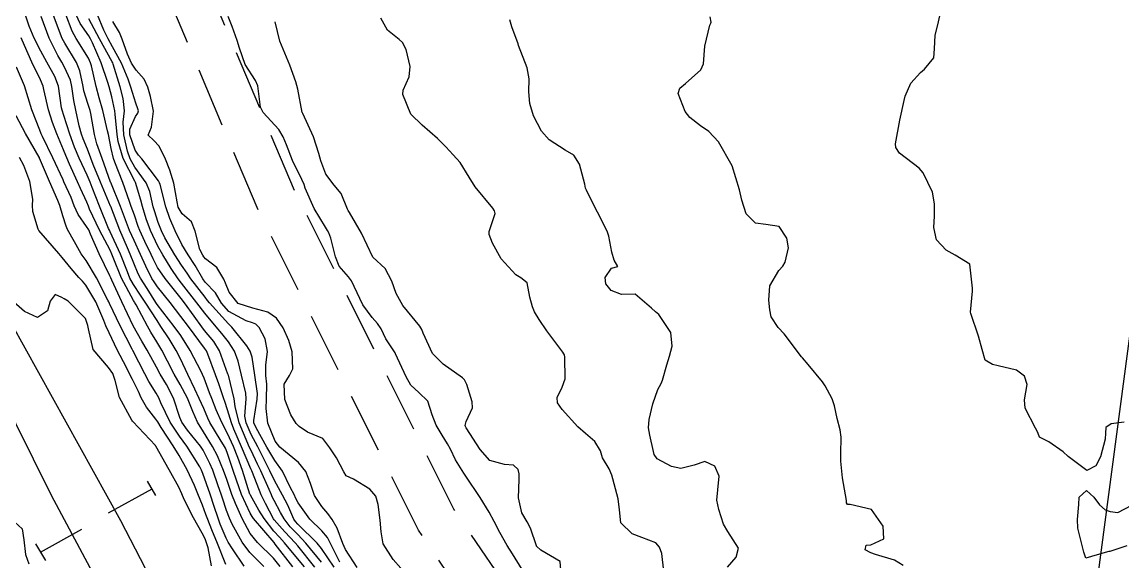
# Model space of a CAD drawing. Header units: metres. Extents: x 298520 to 308411, y 7433745 to 7450750.
# Drawn here: x 299034.4 to 299126.5, y 7449711.3 to 7449756.5 of the extents above; entities that cross this region are included whole.
import ezdxf

# ---------------------------------------------------------------- set-up
doc = ezdxf.new("R2010")
doc.units = ezdxf.units.M
doc.header["$LTSCALE"] = 10
doc.linetypes.add('CONTINUO', pattern=[0])
doc.linetypes.add('DASHED', pattern=[0.75, 0.5, -0.25])
for name, color, linetype in [('Curvas de Nivel 1m', 11, 'Continuous'), ('Curvas de Nivel 5m', 15, 'Continuous'), ('Linha Férrea', 251, 'TRACKS'), ('Pórtico', 62, 'Continuous'), ('TEXTO', 45, 'Continuous'), ('Vias Secundárias', 230, 'DASHED')]:
    doc.layers.add(name, color=color, linetype=linetype)
doc.linetypes.add('TRACKS', pattern='A,0.15,[130,ltypeshp.shx,S=0.25,R=0,X=0,Y=0],0.15', length=0.3)

msp = doc.modelspace()

# ---------------------------------------------------------------- linework, layer by layer
at = {"layer": 'Curvas de Nivel 1m', "flags": 128}
for points, elevation in [([(299057.057, 7449710.896), (299055.577, 7449712.803), (299055.481, 7449712.92), (299053.753, 7449714.937), (299053.643, 7449715.096), (299053.487, 7449715.388), (299052.759, 7449716.947), (299052.323, 7449718.15), (299052.07, 7449718.955), (299051.548, 7449720.475), (299051.412, 7449720.823), (299051.34, 7449720.963), (299050.972, 7449721.559), (299050.116, 7449722.982), (299049.94, 7449723.339), (299049.595, 7449724.155), (299049.213, 7449724.994), (299048.846, 7449725.762), (299048.261, 7449727.004), (299047.642, 7449728.309), (299047.277, 7449729.014), (299046.694, 7449729.988), (299046.01, 7449731.027), (299045.68, 7449731.513), (299044.695, 7449733.045), (299044.305, 7449733.647), (299043.718, 7449734.529), (299043.418, 7449735.063), (299043.205, 7449735.589), (299042.635, 7449737.071), (299041.771, 7449738.934), (299041.7, 7449739.081), (299041.632, 7449739.224), (299040.878, 7449741.089), (299040.26, 7449742.644), (299040.076, 7449743.097), (299039.822, 7449743.684), (299039.162, 7449745.11), (299038.773, 7449746.037), (299038.391, 7449747.122), (299037.886, 7449748.677), (299037.738, 7449749.132), (299037.695, 7449749.332), (299037.419, 7449751.135), (299037.117, 7449751.942), (299036.465, 7449753.145), (299035.947, 7449754.077), (299035.398, 7449755.156), (299034.978, 7449756.155), (299034.642, 7449757.163)], 741), ([(299058.022, 7449710.884), (299057.443, 7449711.594), (299056.349, 7449712.907), (299055.929, 7449713.374), (299055.473, 7449713.887), (299054.649, 7449714.928), (299054.198, 7449715.637), (299053.502, 7449716.884), (299053.474, 7449716.94), (299053.458, 7449716.986), (299052.835, 7449718.947), (299052.441, 7449720.054), (299052.081, 7449720.955), (299051.569, 7449722.049), (299051.116, 7449722.967), (299050.645, 7449724.025), (299050.265, 7449724.98), (299050.082, 7449725.457), (299049.62, 7449726.681), (299049.488, 7449726.991), (299049.367, 7449727.252), (299048.463, 7449729.002), (299047.665, 7449730.255), (299047.112, 7449731.016), (299045.7, 7449732.859), (299045.583, 7449733.032), (299044.86, 7449734.189), (299044.297, 7449735.051), (299044.096, 7449735.424), (299043.736, 7449736.324), (299043.446, 7449737.063), (299043.21, 7449737.607), (299042.568, 7449739.072), (299041.807, 7449741.065), (299041.793, 7449741.101), (299040.951, 7449743.089), (299040.345, 7449744.585), (299040.149, 7449745.097), (299039.85, 7449745.852), (299039.489, 7449746.736), (299039.356, 7449747.108), (299039.161, 7449747.823), (299038.875, 7449749.115), (299038.711, 7449749.928), (299038.562, 7449751.12), (299038.442, 7449751.646), (299037.929, 7449752.732), (299037.708, 7449753.132), (299037.372, 7449753.705), (299036.639, 7449755.143), (299035.981, 7449756.953)], 742), ([(299058.892, 7449710.875), (299057.459, 7449712.662), (299057.26, 7449712.893), (299056.384, 7449713.819), (299055.482, 7449714.831), (299055.422, 7449714.921), (299054.762, 7449716.187), (299054.411, 7449716.926), (299053.668, 7449718.801), (299053.607, 7449718.939), (299053.585, 7449718.991), (299053.534, 7449719.097), (299052.743, 7449720.948), (299052.107, 7449722.423), (299051.909, 7449722.957), (299051.594, 7449724.03), (299051.364, 7449724.727), (299051.279, 7449724.965), (299050.853, 7449726.209), (299050.575, 7449726.976), (299049.929, 7449728.706), (299049.817, 7449728.988), (299049.754, 7449729.089), (299049.655, 7449729.213), (299048.306, 7449731.004), (299047.685, 7449731.845), (299046.773, 7449733.019), (299045.716, 7449734.339), (299045.431, 7449734.746), (299045.254, 7449735.037), (299044.744, 7449736.056), (299044.296, 7449737.052), (299043.76, 7449738.209), (299043.376, 7449739.064), (299043.13, 7449739.716), (299042.63, 7449741.072), (299041.813, 7449743.059), (299041.806, 7449743.08), (299041.798, 7449743.096), (299041.077, 7449745.088), (299040.652, 7449746.295), (299040.442, 7449747.094), (299040.151, 7449748.835), (299040.091, 7449749.098), (299039.899, 7449749.687), (299039.56, 7449750.756), (299039.489, 7449751.106), (299039.23, 7449752.414), (299038.934, 7449753.115), (299037.957, 7449754.742), (299037.75, 7449755.132), (299037.602, 7449755.499), (299036.987, 7449757.14)], 743), ([(299059.439, 7449711.273), (299058.138, 7449712.883), (299057.47, 7449713.59), (299056.828, 7449714.251), (299056.323, 7449714.907), (299056.023, 7449715.447), (299055.498, 7449716.45), (299055.336, 7449716.747), (299055.259, 7449716.914), (299055.062, 7449717.365), (299054.36, 7449718.928), (299054.094, 7449719.487), (299053.55, 7449720.619), (299053.407, 7449720.941), (299053.281, 7449721.219), (299052.568, 7449722.95), (299052.238, 7449724.312), (299052.147, 7449724.955), (299051.652, 7449726.93), (299051.645, 7449726.96), (299051.624, 7449727.033), (299050.919, 7449728.971), (299050.432, 7449729.749), (299049.67, 7449730.678), (299049.433, 7449730.992), (299048.8, 7449731.885), (299047.988, 7449733.007), (299047.706, 7449733.367), (299046.355, 7449735.024), (299045.732, 7449735.961), (299045.371, 7449736.668), (299045.198, 7449737.038), (299044.667, 7449738.139), (299044.239, 7449739.053), (299044.106, 7449739.385), (299043.786, 7449740.337), (299043.526, 7449741.063), (299043.378, 7449741.484), (299042.825, 7449743.07), (299042.149, 7449744.766), (299042.042, 7449745.078), (299041.851, 7449745.906), (299041.613, 7449747.083), (299041.544, 7449747.407), (299041.15, 7449749.087), (299040.836, 7449750.158), (299040.579, 7449751.093), (299040.204, 7449752.824), (299040.119, 7449753.098), (299039.939, 7449753.479), (299038.919, 7449755.116), (299038.581, 7449755.733), (299038.055, 7449757.129)], 744), ([(299062.447, 7449710.83), (299061.456, 7449712.35), (299061.228, 7449712.844), (299060.759, 7449714.134), (299060.348, 7449714.857), (299059.987, 7449715.361), (299059.494, 7449715.947), (299058.873, 7449716.876), (299058.518, 7449717.88), (299058.138, 7449718.884), (299057.54, 7449719.626), (299055.974, 7449720.906), (299055.561, 7449721.423), (299054.954, 7449722.919), (299054.808, 7449724.135), (299054.852, 7449724.921), (299054.877, 7449726.182), (299054.803, 7449726.922), (299054.79, 7449727.768), (299054.922, 7449728.921), (299054.731, 7449729.991), (299054.242, 7449730.931), (299053.955, 7449731.215), (299053.679, 7449731.318), (299053.137, 7449731.489), (299051.693, 7449732.278), (299051.084, 7449732.969), (299050.571, 7449733.837), (299049.72, 7449734.733), (299049.509, 7449734.992), (299048.864, 7449736.123), (299048.294, 7449737.002), (299047.756, 7449737.886), (299047.194, 7449739.016), (299046.743, 7449740.061), (299046.409, 7449741.024), (299045.939, 7449742.901), (299045.902, 7449743.029), (299045.815, 7449743.199), (299044.411, 7449745.051), (299044.139, 7449745.348), (299043.85, 7449745.79), (299043.41, 7449747.065), (299043.397, 7449747.538), (299043.886, 7449748.584), (299044.085, 7449748.862), (299044.121, 7449749.057), (299044.076, 7449749.238), (299043.899, 7449749.713), (299043.485, 7449751.064), (299043.278, 7449751.708), (299042.707, 7449753.072), (299041.953, 7449754.424), (299041.579, 7449755.084), (299041.229, 7449755.829), (299040.711, 7449757.093)], 747), ([(299076.253, 7449710.668), (299075.452, 7449711.971), (299074.988, 7449712.685), (299074.392, 7449713.773), (299073.914, 7449714.696), (299073.491, 7449715.48), (299072.742, 7449716.708), (299071.529, 7449718.484), (299071.368, 7449718.722), (299070.669, 7449719.858), (299070.245, 7449720.74), (299070.016, 7449721.202), (299069.57, 7449721.903), (299069.054, 7449722.755), (299068.732, 7449723.618), (299068.35, 7449724.763), (299067.61, 7449725.474), (299066.928, 7449726.092), (299066.539, 7449726.786), (299065.652, 7449728.738), (299065.61, 7449728.8), (299064.836, 7449729.974), (299064.445, 7449730.808), (299064.139, 7449731.275), (299063.682, 7449731.776), (299062.911, 7449732.828), (299062.175, 7449734.376), (299061.973, 7449734.837), (299061.726, 7449735.174), (299060.944, 7449736.061), (299060.632, 7449736.857), (299060.232, 7449738.397), (299060.065, 7449738.866), (299059.966, 7449739.058), (299059.778, 7449739.33), (299058.828, 7449740.88), (299058.092, 7449742.605), (299057.996, 7449742.888), (299057.819, 7449743.329), (299057.031, 7449744.898), (299056.534, 7449746.226), (299056.232, 7449746.906), (299055.872, 7449747.493), (299054.57, 7449748.93), (299054.344, 7449749.38), (299054.16, 7449750.936), (299054.128, 7449751.15), (299053.92, 7449751.601), (299053.061, 7449752.949), (299052.588, 7449754.319), (299052.4, 7449754.956), (299051.975, 7449756.138), (299051.628, 7449756.964)], 749), ([(299108.143, 7449710.993), (299107.444, 7449711.44), (299105.829, 7449711.937), (299105.45, 7449712.055), (299104.963, 7449712.325), (299105.072, 7449712.711), (299105.459, 7449712.738), (299106.539, 7449713.237), (299106.49, 7449714.31), (299105.497, 7449715.682), (299103.714, 7449716.125), (299103.501, 7449716.109), (299103.407, 7449716.247), (299103.405, 7449716.341), (299103.404, 7449716.442), (299103.078, 7449718.347), (299102.949, 7449719.751), (299102.933, 7449720.349), (299102.972, 7449721.754), (299102.894, 7449722.35), (299102.629, 7449723.312), (299102.418, 7449724.358), (299102.198, 7449724.951), (299101.62, 7449726.039), (299101.406, 7449726.372), (299100.205, 7449727.824), (299099.723, 7449728.389), (299099.654, 7449728.472), (299098.191, 7449730.405), (299097.678, 7449730.94), (299097.097, 7449731.829), (299097, 7449732.42), (299096.904, 7449733.223), (299096.999, 7449734.421), (299097.736, 7449735.69), (299098.07, 7449736.077), (299098.288, 7449736.405), (299098.548, 7449737.609), (299098.404, 7449738.404), (299097.778, 7449739.387), (299096.645, 7449739.562), (299095.781, 7449739.67), (299095.004, 7449740.448), (299094.655, 7449741.601), (299094.449, 7449742.454), (299093.843, 7449744.46), (299092.696, 7449746.472), (299091.872, 7449747.344), (299091.196, 7449747.81), (299090.294, 7449748.504), (299089.891, 7449749.024), (299089.308, 7449750.516), (299089.456, 7449750.976), (299089.921, 7449751.364), (299091.218, 7449752.491), (299091.433, 7449752.995), (299091.558, 7449754.486), (299091.98, 7449756.231), (299092.062, 7449756.4), (299092.083, 7449756.479), (299091.988, 7449756.948)], 753), ([(299126.651, 7449723.005), (299125.585, 7449722.855), (299125.12, 7449722.547), (299125.086, 7449722.087), (299125.063, 7449721.583), (299124.673, 7449720.093), (299124.298, 7449719.342), (299123.536, 7449718.954), (299121.96, 7449720.126), (299121.557, 7449720.509), (299120.359, 7449721.348), (299119.569, 7449721.743), (299119.469, 7449722.049), (299119.434, 7449722.152), (299119.242, 7449722.491), (299118.374, 7449724.168), (299118.328, 7449724.887), (299118.527, 7449726.166), (299118.314, 7449726.854), (299117.635, 7449727.345), (299116.105, 7449727.728), (299115.639, 7449727.828), (299115.015, 7449728.206), (299114.768, 7449729.097), (299114.451, 7449730.212), (299113.814, 7449732.096), (299113.803, 7449732.219), (299113.963, 7449733.974), (299113.964, 7449734.218), (299113.743, 7449736.22), (299112.501, 7449736.99), (299111.754, 7449737.402), (299110.935, 7449738.258), (299110.736, 7449739.303), (299110.777, 7449740.26), (299110.788, 7449741.275), (299110.62, 7449742.262), (299109.837, 7449743.865), (299109.482, 7449744.274), (299107.855, 7449745.527), (299107.551, 7449745.986), (299107.526, 7449746.295), (299107.883, 7449748.29), (299108.249, 7449749.945), (299108.323, 7449750.286), (299108.81, 7449751.395), (299109.618, 7449752.273), (299109.782, 7449752.424), (299109.936, 7449752.547), (299110.715, 7449753.493), (299110.786, 7449754.262), (299110.833, 7449755.398), (299111.048, 7449756.259), (299111.233, 7449757.016)], 754), ([(299061.001, 7449711.285), (299060.206, 7449712.859), (299059.951, 7449713.346), (299059.473, 7449713.899), (299058.486, 7449714.88), (299057.496, 7449716.24), (299057.288, 7449716.68), (299057.185, 7449716.893), (299056.835, 7449717.575), (299056.19, 7449718.903), (299055.542, 7449719.782), (299055.115, 7449720.483), (299054.883, 7449720.92), (299053.978, 7449722.533), (299053.795, 7449722.937), (299053.785, 7449723.137), (299054.073, 7449724.933), (299054.085, 7449725.41), (299053.87, 7449726.936), (299053.645, 7449728.44), (299053.486, 7449728.942), (299053.198, 7449729.405), (299051.957, 7449730.957), (299051.677, 7449731.245), (299050.083, 7449732.984), (299049.919, 7449733.2), (299049.708, 7449733.467), (299048.515, 7449735.002), (299048.194, 7449735.469), (299047.734, 7449736.144), (299047.166, 7449737.016), (299046.346, 7449738.443), (299046.053, 7449739.027), (299045.78, 7449739.722), (299045.457, 7449740.703), (299045.369, 7449741.036), (299045.086, 7449742.321), (299044.768, 7449743.046), (299043.832, 7449744.344), (299043.421, 7449745.064), (299043.214, 7449745.702), (299042.891, 7449747.07), (299042.835, 7449748.114), (299042.958, 7449749.069), (299042.86, 7449750.114), (299042.592, 7449751.073), (299042.021, 7449752.99), (299041.984, 7449753.079), (299041.934, 7449753.174), (299040.875, 7449755.091), (299039.98, 7449756.779)], 746), ([(299066.097, 7449710.79), (299065.444, 7449711.512), (299064.614, 7449712.808), (299064.456, 7449713.828), (299064.373, 7449714.811), (299064.189, 7449716.12), (299063.993, 7449716.815), (299063.512, 7449717.406), (299062.13, 7449718.228), (299061.528, 7449718.504), (299061.31, 7449718.843), (299060.701, 7449720.009), (299060.157, 7449720.861), (299059.564, 7449721.636), (299058.278, 7449722.177), (299057.579, 7449722.639), (299057.327, 7449722.893), (299056.876, 7449723.611), (299056.387, 7449724.902), (299056.337, 7449726.182), (299056.764, 7449726.899), (299057.05, 7449727.478), (299056.998, 7449728.897), (299056.725, 7449729.837), (299056.246, 7449730.904), (299055.681, 7449731.709), (299054.969, 7449732.204), (299053.697, 7449732.554), (299052.479, 7449732.952), (299051.712, 7449733.874), (299051.411, 7449734.655), (299051.286, 7449734.967), (299050.697, 7449735.94), (299049.74, 7449736.679), (299049.601, 7449736.842), (299049.517, 7449736.983), (299049.272, 7449737.465), (299048.885, 7449738.993), (299048.557, 7449739.775), (299047.787, 7449740.459), (299047.464, 7449741.013), (299047.363, 7449741.448), (299047.092, 7449743.017), (299046.754, 7449744.096), (299046.384, 7449745.025), (299045.854, 7449746.12), (299045.409, 7449746.587), (299044.95, 7449747.044), (299045.209, 7449747.704), (299045.386, 7449749.038), (299045.136, 7449750.272), (299044.909, 7449751.045), (299044.597, 7449751.727), (299043.927, 7449752.467), (299043.545, 7449753.064), (299043.197, 7449753.815), (299042.775, 7449755.072), (299042.538, 7449755.641), (299041.978, 7449756.556)], 748), ([(299088.125, 7449710.523), (299087.953, 7449712.02), (299087.75, 7449712.527), (299087.458, 7449712.89), (299086.281, 7449713.357), (299085.474, 7449713.669), (299084.507, 7449714.57), (299084.41, 7449715.654), (299084.282, 7449716.572), (299083.841, 7449718.264), (299083.762, 7449718.578), (299083.538, 7449719.086), (299082.976, 7449720.018), (299082.821, 7449720.591), (299082.347, 7449721.385), (299081.567, 7449722.051), (299080.914, 7449722.617), (299079.594, 7449724.058), (299079.226, 7449724.634), (299079.185, 7449725.057), (299079.616, 7449725.924), (299079.846, 7449726.627), (299079.839, 7449728.439), (299079.793, 7449728.628), (299079.752, 7449728.726), (299079.655, 7449728.876), (299078.332, 7449730.643), (299077.682, 7449731.593), (299077.283, 7449732.25), (299077.119, 7449732.659), (299076.899, 7449733.468), (299076.681, 7449734.666), (299076.141, 7449735.088), (299075.73, 7449735.345), (299074.501, 7449736.692), (299073.762, 7449737.987), (299073.502, 7449738.703), (299073.503, 7449738.975), (299073.784, 7449739.816), (299074.003, 7449740.486), (299073.939, 7449740.699), (299073.795, 7449740.91), (299072.331, 7449742.715), (299071.825, 7449743.526), (299071.075, 7449744.732), (299070.488, 7449745.379), (299069.856, 7449746.046), (299069.176, 7449746.757), (299067.879, 7449747.866), (299066.93, 7449748.78), (299066.258, 7449750.438), (299066.304, 7449750.786), (299066.786, 7449751.92), (299066.88, 7449752.781), (299066.536, 7449754.202), (299066.222, 7449754.787), (299065.965, 7449755.04), (299064.993, 7449755.825), (299064.413, 7449756.814)], 751), ([(299093.437, 7449710.857), (299094.184, 7449711.714), (299094.357, 7449712.451), (299093.474, 7449713.851), (299093.103, 7449714.466), (299092.716, 7449715.693), (299092.566, 7449716.474), (299092.641, 7449717.348), (299092.75, 7449718.472), (299092.394, 7449719.33), (299091.545, 7449719.701), (299090.645, 7449719.396), (299089.539, 7449719.127), (299088.771, 7449719.287), (299087.547, 7449719.937), (299087.312, 7449720.295), (299087.243, 7449720.535), (299086.935, 7449721.908), (299086.822, 7449722.541), (299086.883, 7449723.241), (299087.186, 7449724.536), (299087.615, 7449725.75), (299087.902, 7449726.246), (299088.016, 7449726.526), (299088.372, 7449727.793), (299088.598, 7449728.521), (299088.817, 7449729.363), (299088.697, 7449730.52), (299087.688, 7449732.013), (299087.408, 7449732.252), (299087.07, 7449732.539), (299085.71, 7449733.724), (299084.577, 7449733.704), (299083.715, 7449734.024), (299083.26, 7449734.585), (299083.196, 7449735.117), (299083.736, 7449735.89), (299084.269, 7449736.043), (299083.97, 7449736.578), (299083.753, 7449737.23), (299083.519, 7449738.583), (299083.37, 7449738.991), (299082.551, 7449740.592), (299081.808, 7449742.07), (299081.63, 7449742.421), (299081.57, 7449742.604), (299081.499, 7449742.924), (299081.049, 7449744.612), (299080.585, 7449745.354), (299079.854, 7449745.786), (299078.503, 7449746.644), (299077.87, 7449747.376), (299077.205, 7449748.657), (299076.884, 7449749.674), (299076.82, 7449750.661), (299076.842, 7449751.742), (299076.672, 7449752.663), (299075.961, 7449754.532), (299075.911, 7449754.671), (299075.39, 7449756.092), (299075.209, 7449756.682)], 752), ([(299054.631, 7449710.928), (299053.45, 7449712.091), (299052.804, 7449712.947), (299051.972, 7449714.461), (299051.737, 7449714.957), (299051.489, 7449715.609), (299051.162, 7449716.628), (299051.051, 7449716.967), (299050.807, 7449717.677), (299050.342, 7449718.978), (299050.104, 7449719.547), (299049.55, 7449720.653), (299049.33, 7449720.992), (299048.238, 7449722.339), (299047.753, 7449723.008), (299047.587, 7449723.394), (299047.054, 7449725.015), (299046.466, 7449726.17), (299045.952, 7449727.027), (299045.632, 7449727.607), (299044.849, 7449729.042), (299044.409, 7449729.798), (299043.673, 7449731.06), (299042.738, 7449733.07), (299041.897, 7449734.902), (299041.816, 7449735.079), (299041.725, 7449735.269), (299040.823, 7449737.089), (299040.118, 7449738.746), (299039.958, 7449739.098), (299039.776, 7449739.394), (299039.071, 7449740.396), (299038.753, 7449741.116), (299038.483, 7449741.803), (299037.89, 7449743.129), (299037.815, 7449743.302), (299036.959, 7449745.139), (299036.092, 7449746.916), (299035.983, 7449747.149), (299035.867, 7449747.451), (299035.207, 7449749.157), (299034.9, 7449750.163), (299034.584, 7449751.163), (299033.928, 7449752.712)], 739), ([(299052.972, 7449710.945), (299052.003, 7449712.407), (299051.64, 7449712.958), (299051.466, 7449713.297), (299050.98, 7449714.47), (299050.792, 7449714.97), (299050.466, 7449715.948), (299050.127, 7449716.981), (299049.529, 7449718.712), (299049.408, 7449718.991), (299049.256, 7449719.272), (299048.169, 7449721.004), (299047.565, 7449721.845), (299046.786, 7449723.018), (299045.99, 7449724.635), (299045.82, 7449725.028), (299045.607, 7449725.426), (299044.999, 7449726.421), (299044.664, 7449727.044), (299043.652, 7449729.009), (299043.627, 7449729.06), (299043.596, 7449729.118), (299042.596, 7449731.071), (299041.701, 7449732.947), (299041.638, 7449733.081), (299041.57, 7449733.215), (299040.604, 7449735.091), (299039.737, 7449736.551), (299039.505, 7449736.868), (299039.336, 7449737.106), (299038.781, 7449738.092), (299038.191, 7449739.124), (299038.06, 7449739.41), (299037.784, 7449740.283), (299037.537, 7449741.133), (299037.37, 7449741.563), (299036.681, 7449743.141), (299035.843, 7449745.111), (299035.827, 7449745.15), (299035.801, 7449745.193), (299034.672, 7449747.162), (299033.885, 7449748.664)], 738), ([(299051.435, 7449711.099), (299050.691, 7449712.972), (299050.339, 7449713.845), (299049.876, 7449714.984), (299049.772, 7449715.272), (299049.493, 7449716.042), (299049.101, 7449716.994), (299048.811, 7449717.699), (299048.219, 7449719.003), (299047.545, 7449720.201), (299047.025, 7449721.015), (299046.042, 7449722.559), (299045.743, 7449723.028), (299045.585, 7449723.255), (299044.806, 7449724.252), (299044.367, 7449725.049), (299044.119, 7449725.564), (299043.618, 7449726.576), (299043.384, 7449727.062), (299043.122, 7449727.574), (299042.355, 7449729.073), (299041.667, 7449730.488), (299041.408, 7449731.083), (299041.236, 7449731.528), (299040.553, 7449733.091), (299039.717, 7449734.485), (299039.43, 7449734.814), (299039.14, 7449735.109), (299038.49, 7449735.878), (299037.74, 7449736.799), (299037.461, 7449737.133), (299035.772, 7449739.063), (299035.719, 7449739.151), (299035.273, 7449740.643), (299035.259, 7449741.155), (299035.277, 7449741.679), (299035.037, 7449743.158), (299034.52, 7449744.48), (299034.167, 7449745.167)], 737), ([(299050.241, 7449710.978), (299049.963, 7449712.475), (299049.8, 7449712.985), (299049.704, 7449713.225), (299049.47, 7449713.707), (299048.74, 7449714.997), (299047.965, 7449716.539), (299047.762, 7449717.007), (299047.511, 7449717.555), (299046.686, 7449719.018), (299045.591, 7449720.992), (299045.567, 7449721.03), (299045.553, 7449721.047), (299043.646, 7449723.059), (299043.622, 7449723.098), (299043.584, 7449723.16), (299042.548, 7449725.071), (299042.186, 7449726.506), (299041.976, 7449727.076), (299041.63, 7449727.578), (299040.326, 7449729.093), (299039.938, 7449730.83), (299039.89, 7449731.098), (299039.682, 7449731.68), (299038.238, 7449733.122), (299037.897, 7449733.319), (299037.706, 7449733.435), (299037.144, 7449733.7), (299036.747, 7449733.14), (299036.51, 7449732.322), (299035.682, 7449731.764), (299034.595, 7449732.261), (299033.701, 7449733.057)], 736), ([(299126.875, 7449712.653), (299125.454, 7449712.184), (299125.369, 7449712.166), (299125.067, 7449712.086), (299123.448, 7449711.609), (299123.272, 7449712.112), (299123.216, 7449712.352), (299122.772, 7449714.117), (299122.756, 7449714.852), (299122.859, 7449716.116), (299122.904, 7449716.721), (299123.515, 7449717.276), (299124.133, 7449716.724), (299124.6, 7449716.094), (299125.08, 7449715.668), (299125.497, 7449715.515), (299126.12, 7449715.45), (299127.304, 7449716.062)], 754), ([(299033.48, 7449714.906), (299034.379, 7449714.074), (299034.538, 7449713.164), (299034.671, 7449711.935), (299034.953, 7449711.157)], 736)]:
    msp.add_lwpolyline(points, dxfattribs=dict(at, elevation=elevation))
at = {"layer": 'Curvas de Nivel 5m', "flags": 128}
for points, elevation in [([(299060.512, 7449710.854), (299059.456, 7449712.427), (299059.09, 7449712.874), (299057.479, 7449714.466), (299057.268, 7449714.681), (299057.124, 7449714.895), (299056.635, 7449716.044), (299056.197, 7449716.903), (299055.521, 7449718.11), (299055.117, 7449718.916), (299054.604, 7449719.985), (299054.118, 7449720.932), (299053.568, 7449721.969), (299053.132, 7449722.945), (299053.027, 7449723.508), (299053.144, 7449724.945), (299053.113, 7449725.44), (299052.757, 7449726.949), (299052.483, 7449728.109), (299052.18, 7449728.955), (299051.661, 7449729.74), (299051.114, 7449730.415), (299050.641, 7449730.975), (299049.69, 7449732.119), (299049.002, 7449732.997), (299047.719, 7449734.636), (299047.44, 7449735.013), (299046.875, 7449735.875), (299046.158, 7449737.026), (299045.754, 7449737.744), (299045.148, 7449739.039), (299044.779, 7449740.041), (299044.468, 7449741.05), (299044.323, 7449741.577), (299043.881, 7449743.059), (299043.815, 7449743.193), (299042.848, 7449745.07), (299042.43, 7449746.502), (299042.331, 7449747.075), (299042.164, 7449748.802), (299042.144, 7449749.077), (299041.904, 7449750.235), (299041.669, 7449751.082), (299041.569, 7449751.431), (299041.006, 7449753.089), (299040.29, 7449754.765), (299040.12, 7449755.098), (299039.965, 7449755.347), (299039.255, 7449756.39), (299038.91, 7449757.116)], 745), ([(299079.499, 7449710.629), (299079.443, 7449711.326), (299077.82, 7449712.284), (299077.462, 7449712.616), (299077.445, 7449712.65), (299076.956, 7449714.136), (299076.661, 7449714.662), (299076.23, 7449715.409), (299075.936, 7449716.674), (299076.007, 7449718.192), (299076.006, 7449718.673), (299075.914, 7449719.052), (299075.54, 7449719.416), (299074.778, 7449719.45), (299073.544, 7449719.794), (299072.744, 7449720.708), (299071.571, 7449722.52), (299071.497, 7449722.646), (299071.481, 7449722.721), (299071.578, 7449723.071), (299072.102, 7449724.209), (299072.057, 7449724.715), (299071.617, 7449726.145), (299071.438, 7449726.54), (299071.257, 7449726.725), (299069.639, 7449727.853), (299068.748, 7449728.759), (299067.978, 7449730.459), (299067.848, 7449730.768), (299067.676, 7449731.047), (299066.265, 7449732.784), (299065.708, 7449733.779), (299065.346, 7449734.796), (299064.792, 7449735.863), (299063.743, 7449736.82), (299062.802, 7449738.83), (299061.79, 7449740.552), (299061.681, 7449740.731), (299061.635, 7449740.842), (299061.113, 7449742.158), (299060.523, 7449742.859), (299059.826, 7449743.77), (299059.406, 7449744.874), (299059.224, 7449745.502), (299058.784, 7449746.881), (299057.892, 7449748.838), (299057.865, 7449748.89), (299057.841, 7449748.943), (299057.479, 7449750.894), (299057.309, 7449751.506), (299056.796, 7449752.901), (299055.963, 7449754.91), (299055.571, 7449756.509)], 750), ([(299055.999, 7449710.912), (299055.444, 7449711.627), (299054.081, 7449712.934), (299053.47, 7449713.687), (299052.806, 7449714.947), (299052.265, 7449716.182), (299051.958, 7449716.955), (299051.522, 7449718.204), (299051.254, 7449718.964), (299050.75, 7449720.177), (299050.337, 7449720.978), (299049.571, 7449722.186), (299049.072, 7449722.995), (299048.685, 7449723.906), (299048.223, 7449725.004), (299047.614, 7449726.158), (299047.123, 7449727.015), (299046.558, 7449728.101), (299046.081, 7449729.026), (299045.66, 7449729.742), (299045.164, 7449730.534), (299044.873, 7449731.042), (299043.928, 7449732.828), (299043.793, 7449733.059), (299043.758, 7449733.113), (299043.704, 7449733.199), (299042.708, 7449735.07), (299042.016, 7449736.801), (299041.91, 7449737.078), (299041.748, 7449737.414), (299040.871, 7449739.089), (299040.04, 7449740.848), (299039.934, 7449741.099), (299039.796, 7449741.426), (299039.267, 7449742.568), (299039.021, 7449743.112), (299038.362, 7449744.595), (299038.116, 7449745.126), (299038.037, 7449745.319), (299037.85, 7449745.802), (299037.298, 7449747.136), (299036.929, 7449748.088), (299036.591, 7449749.143), (299036.212, 7449750.844), (299036.134, 7449751.148), (299035.918, 7449751.652), (299035.191, 7449753.157), (299034.584, 7449754.533), (299034.297, 7449755.167)], 740)]:
    msp.add_lwpolyline(points, dxfattribs=dict(at, elevation=elevation))
at = {"layer": 'Linha Férrea', "flags": 128}
for points in [[(298729.261, 7450749.95), (298734.809, 7450730.65), (298742.343, 7450703.451), (298750.119, 7450676.237), (298757.889, 7450649.199), (298765.189, 7450623.712), (298769.985, 7450606.424), (298776.494, 7450583.287), (298783.055, 7450560.248), (298788.164, 7450542.214), (298793.821, 7450521.584), (298798.125, 7450506.606), (298804.386, 7450484.418), (298809.295, 7450466.837), (298814.551, 7450448.858), (298819.559, 7450431.225), (298826.267, 7450408.649), (298831.926, 7450389.314), (298837.135, 7450370.779), (298842.092, 7450352.398), (298847.802, 7450331.823), (298852.149, 7450316.412), (298858.34, 7450294.769), (298862.969, 7450278.965), (298867.952, 7450260.088), (298870.924, 7450249.95), (298873.722, 7450238.982), (298878.355, 7450222.697), (298882.025, 7450210.358), (298885.603, 7450197.651), (298890.189, 7450181.049), (298894.637, 7450166.006), (298898.995, 7450149.812), (298904.361, 7450131.79), (298908.122, 7450117.709), (298911.93, 7450103.946), (298916.104, 7450089.039), (298920.554, 7450073.399), (298923.212, 7450064.319), (298926.468, 7450052.577), (298930.321, 7450038.956), (298934.723, 7450023.223), (298938.252, 7450011.622), (298941.509, 7449999.193), (298944.399, 7449989.651), (298947.701, 7449977.682), (298952.335, 7449961.49), (298956.967, 7449946.581), (298961.92, 7449929.017), (298965.909, 7449915.258), (298970.082, 7449900.905), (298973.936, 7449887.787), (298977.788, 7449874.853), (298981.549, 7449862.469), (298986.366, 7449847.197), (298989.852, 7449836.37), (298994.575, 7449822.337), (298999.437, 7449807.292), (299004.068, 7449794.269), (299008.7, 7449781.657), (299013.057, 7449770.328), (299018.285, 7449757.718), (299022.322, 7449748.037), (299026.817, 7449737.63), (299031.861, 7449726.852), (299036.814, 7449716.896), (299043.096, 7449705.205), (299047.821, 7449696.534), (299054.335, 7449685.572), (299060.664, 7449675.852), (299069.469, 7449663.104), (299077.541, 7449652.872), (299085.429, 7449643.336), (299089.832, 7449637.784), (299098.728, 7449628.561), (299107.993, 7449618.793), (299117.442, 7449610.031), (299127.077, 7449601.223), (299138.453, 7449591.782), (299150.409, 7449582.651), (299162.779, 7449573.982), (299174.004, 7449567.002), (299185.962, 7449560.295), (299199.698, 7449553.222), (299213.253, 7449547.024), (299227.033, 7449541.5), (299241.999, 7449536.525), (299258.424, 7449531.831), (299277.224, 7449527.814), (299295.935, 7449525.032), (299311.589, 7449523.57), (299326.876, 7449522.883), (299340.975, 7449522.747), (299353.572, 7449523.111), (299369.274, 7449524.069), (299382.826, 7449525.211), (299396.609, 7449526.717), (299414.178, 7449529.501), (299430.969, 7449532.603), (299440.142, 7449534.839), (299451.094, 7449537.487), (299469.666, 7449542.917), (299486.963, 7449547.755), (299510.376, 7449554.83), (299531.414, 7449561.037), (299544.903, 7449564.894), (299559.186, 7449569.068), (299590.197, 7449576.665), (299616.417, 7449582.259), (299645.03, 7449585.805), (299675.251, 7449587.635), (299705.522, 7449586.259), (299732.882, 7449582.825), (299762.581, 7449576.088), (299791.888, 7449566.944), (299816.217, 7449556.896), (299840.774, 7449544.781), (299859.676, 7449534.387), (299878.529, 7449521.308), (299897.376, 7449507.135), (299919.538, 7449486.991), (299927.658, 7449478.626), (299947.133, 7449456.962), (299961.499, 7449437.961), (299971.137, 7449424.784), (299981.869, 7449408.322), (299997.595, 7449383.682), (300016.228, 7449354.96), (300035.864, 7449324.687), (300055.136, 7449295.587), (300073.232, 7449268.397), (300085.868, 7449249.95), (300089.501, 7449244.778), (300101.211, 7449227.647), (300111.197, 7449214.14), (300124.752, 7449194.736), (300135.909, 7449179.759), (300148.296, 7449162.129), (300160.805, 7449144.566), (300173.129, 7449128.481), (300185.523, 7449112.088), (300198.402, 7449095.758), (300207.462, 7449083.98), (300220.094, 7449068.515), (300233.468, 7449051.744), (300246.778, 7449035.349), (300263.478, 7449015.076), (300277.526, 7448998.444), (300292.814, 7448981.501), (300306.688, 7448964.856), (300324.623, 7448944.393), (300340.398, 7448926.517), (300357.9, 7448907.843), (300372.755, 7448891.817), (300392.041, 7448871.054), (300410.717, 7448852.066), (300427.475, 7448834.137), (300439.245, 7448822.858), (300454.898, 7448806.525), (300473.448, 7448788.164), (300493.111, 7448768.808), (300511.705, 7448749.95), (300518.198, 7448743.612), (300525.672, 7448735.984), (300530.889, 7448730.361), (300538.141, 7448723.284), (300543.771, 7448717.624), (300548.924, 7448711.903), (300554.778, 7448706.093), (300562.444, 7448698.573), (300570.483, 7448690.198), (300580.06, 7448680.508), (300590.013, 7448670.628), (300599.102, 7448661.391), (300608.565, 7448651.702), (300616.68, 7448643.32), (300625.581, 7448633.859), (300633.62, 7448625.859), (300641.21, 7448617.858), (300649.582, 7448609.897), (300659.386, 7448599.72), (300667.387, 7448591.231), (300676.098, 7448582.784), (300683.871, 7448574.669), (300691.725, 7448567.153), (300703.33, 7448554.876), (300711.744, 7448546.351), (300718.093, 7448539.767), (300726.506, 7448530.983), (300733.153, 7448523.695), (300741.152, 7448514.418), (300747.426, 7448507.242), (300750.054, 7448504.018), (300758.169, 7448493.99), (300764.854, 7448485.238), (300772.251, 7448475.55), (300781.114, 7448462.855), (300788.178, 7448452.147), (300795.99, 7448439.115), (300802.712, 7448427.661), (300809.137, 7448414.665), (300814.959, 7448402.42), (300819.763, 7448391.601), (300824.722, 7448378.533), (300829.079, 7448366.59), (300833.249, 7448353.858), (300836.592, 7448342.438), (300839.822, 7448330.572), (300842.678, 7448317.912), (300845.758, 7448304.202), (300848.387, 7448291.169), (300849.927, 7448279.903), (300851.843, 7448266.756), (300852.632, 7448254.174), (300852.974, 7448249.95), (300853.718, 7448237.64), (300853.896, 7448226.066), (300854.164, 7448215.145), (300853.836, 7448203.832), (300853.598, 7448192.905), (300852.795, 7448182.25), (300851.991, 7448170.79), (300850.801, 7448159.302), (300849.223, 7448146.768), (300848.151, 7448135.486), (300846.96, 7448124.114), (300845.442, 7448113.546), (300844.222, 7448102.204), (300842.288, 7448090.385), (300840.978, 7448078.33), (300839.608, 7448068.386), (300838.209, 7448056.39), (300836.541, 7448045.166), (300835.023, 7448032.665), (300833.535, 7448020.341), (300832.284, 7448009.205), (300831.094, 7447998.637), (300829.874, 7447985.926), (300828.432, 7447973.713), (300826.546, 7447955.639), (300825.162, 7447943.391), (300824.986, 7447942.247), (300823.836, 7447930.96), (300822.657, 7447919.829), (300821.593, 7447909.075), (300820.243, 7447895.408), (300819.533, 7447885.934), (300818.679, 7447872.07), (300818.298, 7447858.799), (300817.927, 7447851.916), (300817.786, 7447841.862), (300817.933, 7447833.489), (300818.516, 7447815.843), (300820.361, 7447795.876), (300822.449, 7447776.733), (300825.922, 7447758.996), (300827.722, 7447750.217), (300828.687, 7447743.229), (300830.467, 7447731.539), (300833.751, 7447711.152), (300838.977, 7447681.969), (300842.161, 7447664.851), (300846.249, 7447643.566), (300856.898, 7447587.933), (300861.3, 7447564.706), (300863.731, 7447552.015), (300867.081, 7447534.8), (300870.251, 7447518.153), (300879.139, 7447471.406), (300882.717, 7447452.426), (300886.196, 7447433.436), (300890.621, 7447408.952), (300893.065, 7447393.996), (300894.895, 7447382.534), (300896.018, 7447374.923), (300897.056, 7447367.88), (300898.671, 7447355.202), (300899.884, 7447344.173), (300901.155, 7447328.57), (300902.425, 7447306.17), (300902.632, 7447290.927), (300902.643, 7447274.906), (300901.209, 7447249.806), (300899.894, 7447235.454), (300897.424, 7447214.973), (300896.24, 7447207.108, -0.017609), (300893.245, 7447191.067), (300890.79, 7447180.008), (300886.347, 7447162.337), (300883.122, 7447151.267), (300877.521, 7447133.871), (300873.858, 7447123.752), (300865.532, 7447103.056), (300859.822, 7447090.388), (300850.503, 7447071.406), (300846.315, 7447063.106), (300836.805, 7447045.834), (300827.664, 7447031.197), (300815.395, 7447013.014), (300803.069, 7446996.228), (300792.968, 7446983.245), (300781.446, 7446969.292), (300759.63, 7446945.435), (300748.36, 7446933.669), (300737.301, 7446922.447), (300720.178, 7446905.644), (300707.821, 7446893.561), (300697.057, 7446883.028), (300686.376, 7446872.224), (300676.506, 7446862.329), (300660.145, 7446845.845), (300651.989, 7446837.638), (300637.917, 7446823.835), (300624.102, 7446810.419), (300614.955, 7446801.573), (300610.107, 7446796.538), (300599.124, 7446785.64, 0.017844), (300588.776, 7446774.611), (300582.973, 7446768.596), (300572.807, 7446757.15), (300570.635, 7446754.423, -0.018804), (300566.868, 7446749.902, -0.021463), (300565.197, 7446747.771, 0.014089), (300560.744, 7446742.236), (300556.818, 7446737.065), (300549.018, 7446726.402), (300544.903, 7446720.152), (300542.989, 7446717.435), (300540.702, 7446714.014), (300534.516, 7446704.131), (300528.813, 7446694.775), (300525.37, 7446688.688), (300519.775, 7446678.443, 0.017217), (300513.559, 7446666.068), (300510.115, 7446659.471), (300505.35, 7446648.44), (300501.39, 7446638.953, 0.017957), (300498.447, 7446631.125), (300492.383, 7446614.647), (300488.086, 7446600.958), (300484.889, 7446590.082), (300482.448, 7446580.533), (300479.028, 7446566.174), (300474.999, 7446546.195), (300472.245, 7446530.076), (300469.723, 7446510.133), (300467.649, 7446494.09), (300465.343, 7446472.628), (300462.509, 7446448.283), (300460.589, 7446427.75), (300458.173, 7446403.459), (300455.716, 7446377.743), (300453.679, 7446357.578), (300451.179, 7446331.957), (300448.408, 7446302.907), (300446.096, 7446278.461), (300443.948, 7446255.986), (300443.327, 7446249.95), (300441.921, 7446236.026), (300439.714, 7446214.959), (300437.145, 7446189.663), (300434.772, 7446164.489), (300432.986, 7446145.942), (300427.675, 7446092.019), (300425.457, 7446069.071), (300422.052, 7446034.05), (300420.454, 7446017.74), (300416.946, 7445981.751), (300414.159, 7445952.95), (300410.686, 7445916.311), (300408.437, 7445891.812), (300405.718, 7445868.171), (300403.766, 7445842.739), (300401.654, 7445818.651), (300400.337, 7445806.143), (300399.876, 7445801.282), (300399.266, 7445794.558)], [(298905.363, 7450145.031), (298910.207, 7450124.873), (298915.002, 7450108.012), (298921.739, 7450085.266), (298926.98, 7450064.83), (298931.003, 7450051.742), (298934.224, 7450039.953), (298937.65, 7450027.983), (298940.458, 7450017.786), (298943.206, 7450008.624), (298945.866, 7449998.811), (298948.85, 7449988.084), (298952.218, 7449977.183), (298954.849, 7449967.637), (298957.892, 7449956.733), (298961.763, 7449943.848), (298964.896, 7449932.558), (298968.973, 7449920.293), (298972.372, 7449908.382), (298975.8, 7449896.208), (298979.287, 7449884.682), (298982.035, 7449875.079), (298985.463, 7449863.464), (298988.891, 7449853.475), (298994.252, 7449836.792), (298999.642, 7449820.007), (299004.122, 7449806.223), (299009.577, 7449791.55), (299017.072, 7449771.922), (299023.852, 7449755.78), (299031.351, 7449735.099), (299042.615, 7449714.768), (299049.157, 7449702.257), (299057.947, 7449687.795), (299067.128, 7449674.025), (299074.388, 7449663.764), (299083.266, 7449652.271), (299093.226, 7449640.21), (299104.865, 7449628.3), (299116.059, 7449616.929), (299127.188, 7449606.965), (299134.846, 7449600.398), (299146.061, 7449590.999), (299159.8, 7449581.134), (299172.881, 7449572.672), (299188.754, 7449563.553), (299203.487, 7449555.781), (299219.692, 7449548.782), (299229.285, 7449544.979), (299249.695, 7449538.196), (299264.418, 7449534.22), (299286.841, 7449530.183), (299305.276, 7449527.832), (299319.472, 7449527.113), (299340.209, 7449526.73), (299362.575, 7449527.496), (299380.335, 7449528.889), (299402.027, 7449531.43), (299418.393, 7449534.55), (299439.271, 7449538.773), (299455.546, 7449542.61), (299468.219, 7449546.447), (299486.071, 7449551.679), (299502.678, 7449556.429), (299521.873, 7449562.476), (299544.903, 7449569.511), (299558.765, 7449572.874), (299572.65, 7449576.475), (299589.389, 7449580.647), (299603.615, 7449583.903), (299623.713, 7449587.445), (299640.449, 7449589.67), (299657.813, 7449590.983), (299675.925, 7449591.554), (299694.255, 7449591.042), (299708.541, 7449590.126), (299722.182, 7449588.244), (299738.919, 7449585.56), (299759.653, 7449580.821), (299775.25, 7449576.474), (299786.436, 7449572.94), (299797.015, 7449569.282), (299807.003, 7449565.52), (299816.424, 7449561.561), (299823.596, 7449557.979), (299834.148, 7449553.022), (299842.943, 7449548.641), (299850.946, 7449544.045), (299857.58, 7449540.07), (299867.592, 7449534.039), (299879.685, 7449526.144), (299888.765, 7449519.647), (299901.686, 7449509.708), (299911.305, 7449500.703), (299920.635, 7449492.515), (299928.708, 7449484.626), (299935.814, 7449476.733), (299943.925, 7449467.258), (299951.104, 7449459.003), (299957.671, 7449450.784), (299963.484, 7449442.67), (299970.77, 7449432.303), (299976.475, 7449423.904), (299982.432, 7449414.862), (299988.891, 7449404.85), (299995.852, 7449394.443), (300002.312, 7449383.928), (300010.887, 7449370.223), (300018.781, 7449358.239), (300026.569, 7449345.892), (300033.388, 7449335.88), (300041.176, 7449324.037), (300049.358, 7449311.838), (300057.288, 7449299.745), (300065.47, 7449287.364), (300073.508, 7449275.701), (300081.011, 7449264.541), (300090.196, 7449251.298), (300091.164, 7449249.95), (300100.525, 7449236.167), (300109.403, 7449223.951), (300117.162, 7449213.187), (300127.336, 7449198.457), (300139.6, 7449181.446), (300149.952, 7449166.72), (300159.813, 7449153.466), (300168.75, 7449141.382), (300179.779, 7449126.346), (300190.932, 7449112.414), (300203.876, 7449095.222), (300217.308, 7449078.587), (300230.374, 7449062.005), (300242.887, 7449046.162), (300256.877, 7449029.774), (300272.777, 7449010.921), (300288.309, 7448992.868), (300306.303, 7448971.97), (300322.512, 7448953.54), (300337.055, 7448937.024), (300349.196, 7448923.521), (300363.433, 7448907.803), (300372.178, 7448898.27), (300387.649, 7448881.624), (300402.322, 7448866.086), (300417.298, 7448851.105), (300428.763, 7448838.962), (300440.716, 7448827.379), (300454.398, 7448813.148), (300467.461, 7448800.639), (300481.638, 7448785.533), (300502.227, 7448765.254), (300514.06, 7448753.852), (300517.826, 7448749.95), (300528.275, 7448738.976), (300540.783, 7448726.333), (300551.364, 7448715.261), (300568.358, 7448698.083), (300580.431, 7448686.447), (300591.073, 7448675.242), (300605.822, 7448659.996), (300619.827, 7448645.871), (300631.531, 7448633.85), (300641.93, 7448623.388), (300651.196, 7448614.132), (300663.21, 7448601.736), (300675.654, 7448588.967), (300686.366, 7448579.136), (300697.132, 7448567.001), (300714.307, 7448549.82), (300728.065, 7448535.254), (300742.189, 7448519.954), (300754.02, 7448506), (300763.608, 7448493.67), (300772.134, 7448482.969), (300781.594, 7448469.905), (300789.873, 7448457.453), (300798.087, 7448444.138), (300806.367, 7448430.378), (300809.353, 7448423.731), (300815.826, 7448410.715), (300822.176, 7448396.83), (300827.777, 7448382.459), (300832.26, 7448369.325), (300838.297, 7448352.647), (300842.655, 7448335.903), (300846.951, 7448318.72), (300850.061, 7448305.153), (300853.485, 7448286.05), (300855.912, 7448269.922), (300857.341, 7448249.95), (300858.33, 7448231.606), (300857.942, 7448206.205), (300856.925, 7448178.368), (300854.333, 7448156.855), (300851.333, 7448129.708), (300849.095, 7448108.502), (300845.739, 7448085.317), (300843.044, 7448064.17), (300840.396, 7448043.097), (300838.567, 7448030.951), (300837.041, 7448016.016), (300835.11, 7447994.958), (300832.975, 7447975.28), (300830.738, 7447953.623), (300829.108, 7447937.188), (300828.366, 7447933.435), (300827.045, 7447924.743), (300825.629, 7447910.191), (300824.268, 7447895.589), (300822.966, 7447881.617), (300821.953, 7447863.074), (300821.73, 7447846.352), (300821.738, 7447838.346), (300822.298, 7447822.796), (300823.264, 7447806.625), (300824.128, 7447792.391), (300826.211, 7447777.691), (300829.715, 7447760.435), (300831.501, 7447751.07), (300833.495, 7447738.255), (300836.415, 7447720.056), (300862.711, 7447579.549), (300879.787, 7447489.912), (300882.904, 7447473.371), (300886.736, 7447453.399), (300891.84, 7447425.61), (300894.824, 7447408.419), (300897.501, 7447392.308), (300900.259, 7447374.699), (300902.627, 7447356.768), (300903.989, 7447344.999), (300904.86, 7447335.88), (300905.847, 7447322.28), (300906.291, 7447313.022), (300906.573, 7447308.418), (300906.759, 7447298.893), (300906.88, 7447292.725, -0.006984), (300906.844, 7447284.829), (300906.695, 7447276.838), (300906.36, 7447267.883), (300905.744, 7447256.667), (300905.23, 7447249.95), (300904.292, 7447239.525), (300903.012, 7447227.25), (300901.034, 7447212.309), (300899.543, 7447202.921, -0.011988), (300897.909, 7447194.02), (300894.997, 7447180.769), (300891.356, 7447165.387), (300887.457, 7447151.115), (300883.301, 7447137.652), (300876.75, 7447119.219), (300874.099, 7447111.988), (300871.749, 7447106.138, -0.018309), (300868.914, 7447099.764, 0.011681), (300865.826, 7447093.061), (300860.469, 7447081.825), (300851.72, 7447064.422), (300846.208, 7447053.937), (300843.033, 7447048.479), (300836.89, 7447038.137), (300827.206, 7447022.921), (300821.11, 7447014.014), (300814.857, 7447005.089), (300809.628, 7446998.099), (300801.236, 7446986.884), (300791.122, 7446974.407), (300781.425, 7446962.969), (300774.943, 7446955.767), (300762.88, 7446942.762), (300751.299, 7446930.933), (300734.873, 7446914.565), (300727.949, 7446907.628), (300717.868, 7446897.443), (300705.6, 7446885.783), (300698.716, 7446879.048), (300668.127, 7446848.06), (300640.994, 7446821.407), (300627.442, 7446808.23), (300610.345, 7446790.697), (300597.443, 7446778.155), (300592.334, 7446772.486), (300571.229, 7446748.595), (300567.705, 7446744.65), (300564.743, 7446740.8), (300562.62, 7446737.769), (300551.356, 7446722.391), (300544.903, 7446712.981), (300541.869, 7446707.917), (300539.497, 7446704.103, 0.003437), (300530.37, 7446689.205, 0.010632), (300522.744, 7446675.931, 0.016565), (300518.05, 7446666.625, -0.011698), (300511.771, 7446653.868, 0.029635), (300510.132, 7446650.211), (300505.481, 7446638.898), (300500.314, 7446625.471), (300492.316, 7446601.197), (300488.229, 7446587.047), (300485.297, 7446575.185), (300482.347, 7446562.473), (300481.087, 7446556.089, 0.004599), (300479.148, 7446545.763), (300476.443, 7446530.265), (300474.645, 7446518.085), (300472.755, 7446502.987), (300471.297, 7446490.618), (300469.17, 7446472.092), (300467.901, 7446459.793), (300466.767, 7446449.806), (300465.445, 7446435.701), (300463.191, 7446412.592), (300462.659, 7446405.266), (300461.606, 7446397.228), (300459.608, 7446375.419), (300458.167, 7446361.3), (300456.938, 7446349.283), (300454.601, 7446324.341), (300452.383, 7446301.27), (300450.408, 7446280.731), (300448.612, 7446261.944), (300447.444, 7446249.79), (300445.943, 7446235.321), (300443.682, 7446213.965), (300443.009, 7446207.561), (300441.275, 7446189.511), (300439.198, 7446168.049), (300436.473, 7446140.607), (300434.029, 7446115.856), (300431.015, 7446085.098), (300427.797, 7446052.837), (300425.199, 7446025.415), (300423.636, 7446009.727), (300422.457, 7445994.573), (300421.615, 7445989.53), (300419.286, 7445963.664), (300415.807, 7445928.192), (300414.69, 7445917.527), (300413.782, 7445904.921), (300412.247, 7445888.391), (300411.949, 7445886.157), (300411.266, 7445881.618), (300410.692, 7445876.189), (300409.038, 7445857.286), (300407.606, 7445838.578), (300405.212, 7445812.517), (300404.532, 7445804.524), (300403.437, 7445794.141)]]:
    msp.add_lwpolyline(points, format="xyb", dxfattribs=at)
at = {"layer": 'Pórtico'}
for points in [[(299045.235, 7449717.406), (299041.579, 7449715.384)], [(299044.859, 7449718.058), (299045.555, 7449716.852)], [(299035.918, 7449712.132), (299039.393, 7449714.048)], [(299035.507, 7449712.83), (299036.334, 7449711.426)]]:
    msp.add_lwpolyline(points, dxfattribs=at)
at = {"layer": 'TEXTO', "linetype": 'CONTINUO'}
msp.add_polyline3d([(299128.519, 7449740.956, 0), (299113.029, 7449624.096, 0)], dxfattribs=at)
at = {"layer": 'Vias Secundárias'}
msp.add_lwpolyline([(299108.232, 7449667.88), (299103.829, 7449671.782), (299087.497, 7449690.814), (299070.543, 7449715.711), (299057.193, 7449742.403), (299047.331, 7449765.78), (299040.764, 7449785.645), (299032.079, 7449812.888), (299023.777, 7449838.744), (299018.596, 7449859.702), (299010.695, 7449882.835), (299001.548, 7449911.567), (298993.691, 7449937.01), (298986.869, 7449961.814), (298966.532, 7450021.908), (298949.693, 7450078.115), (298933.767, 7450127.684), (298930.822, 7450134.981, -0.212828), (298933.606, 7450140.975)], format="xyb", dxfattribs=at)
msp.add_lwpolyline([(299105.948, 7449665.303), (299101.369, 7449669.361), (299084.759, 7449688.717), (299067.567, 7449713.963), (299054.063, 7449740.963), (299044.105, 7449764.568), (299037.489, 7449784.582), (299028.799, 7449811.839), (299020.462, 7449837.803), (299015.289, 7449858.731), (299007.425, 7449881.756), (298998.262, 7449910.537), (298990.385, 7449936.045), (298983.569, 7449960.827), (298964.116, 7450021.021), (298947.077, 7450077.455), (298930.824, 7450125.634), (298927.461, 7450128.35), (298919.62, 7450129.013), (298899.56, 7450125.266)], dxfattribs=at)

doc.saveas('drawing.dxf')
